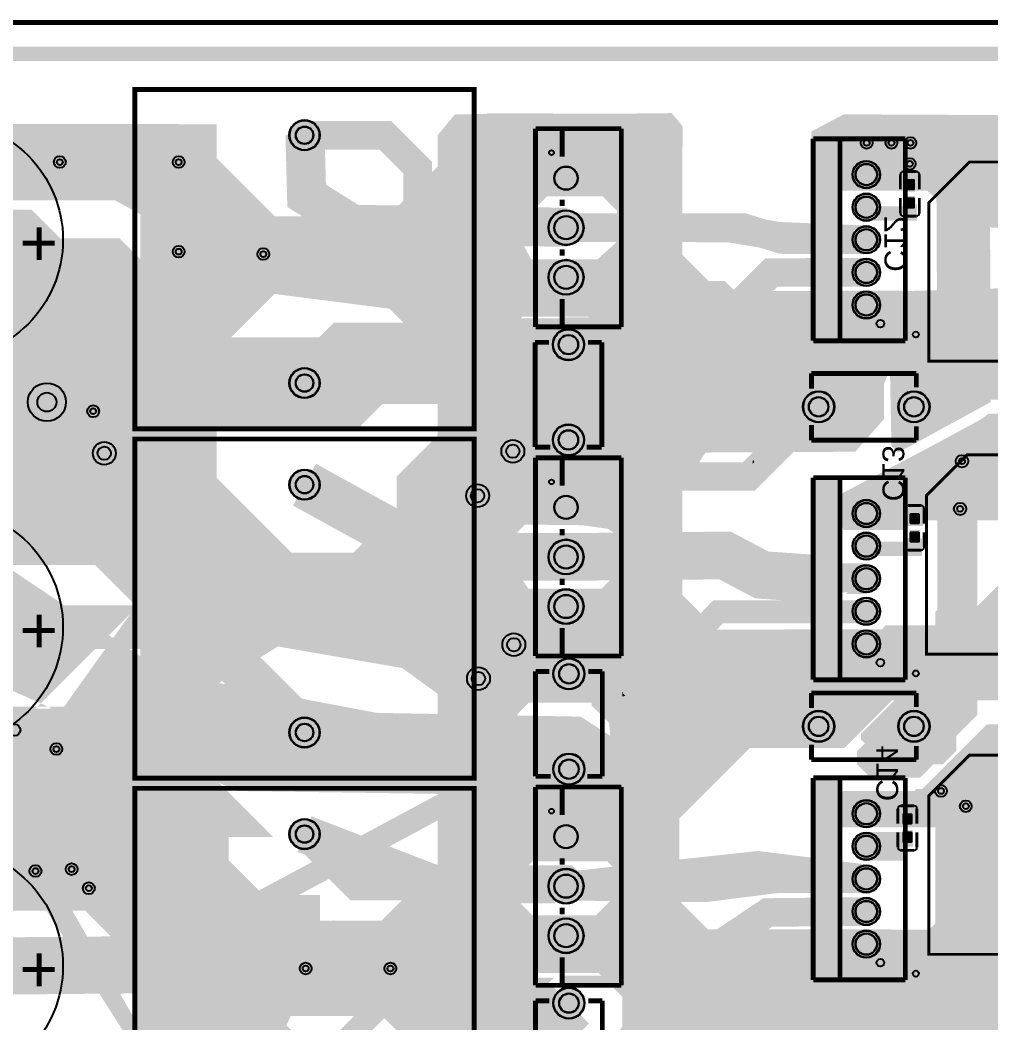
# Model space of a CAD drawing. Header units: millimetres. Extents: x 10 to 150, y 10 to 93.
# Drawn here: x 52.4 to 103.4, y 37.5 to 90.1 of the extents above; entities that cross this region are included whole.
import ezdxf

# ---------------------------------------------------------------- set-up
doc = ezdxf.new("R2010")
doc.units = ezdxf.units.MM
for name, color, linetype, true_color in [('BoardOutLine', 7, 'Continuous', 0xff00ff), ('BottomLayer', 7, 'Continuous', 0x00ff00), ('BottomPasteMaskLayer', 7, 'Continuous', 0x800000), ('BottomSilkLayer', 7, 'Continuous', 0x0000ff), ('BottomSolderMaskLayer', 7, 'Continuous', 0xaa00ff), ('Document', 7, 'Continuous', 0xffffff), ('Hole', 7, 'Continuous', 0x222222), ('Inner1', 7, 'Continuous', 0xffff00), ('Inner2', 7, 'Continuous', 0xff00ff), ('Multi-Layer', 7, 'Continuous', 0xc0c0c0), ('TopLayer', 7, 'Continuous', 0xff0000), ('TopSilkLayer', 7, 'Continuous', 0xffcc00), ('TopSolderMaskLayer', 7, 'Continuous', 0x800080)]:
    doc.layers.add(name, color=color, linetype=linetype, true_color=true_color)
doc.styles.get("Standard").update_dxf_attribs({"font": 'arial.ttf'})

msp = doc.modelspace()

# ---------------------------------------------------------------- hatches: boundary and pattern name
at = {"layer": 'BottomLayer'}
for points in [[(80.039, 80.882), (84.499, 80.886), (84.499, 84.95), (84.245, 85.204), (76.989, 85.232), (76.539, 84.682), (76.539, 83.732), (77.514, 82.41), (78.53, 82.41)], [(78.657, 45.961), (78.657, 18.783), (74.339, 18.783), (74.339, 84.083), (75.239, 85.182), (78.149, 85.204), (78.53, 84.823), (78.53, 46.342), (78.657, 45.961)], [(84.118, 85.204), (86.45, 85.2), (87.15, 84.55), (87.166, 81.648), (83.61, 81.648), (83.356, 81.394)], [(95.439, 81.182), (100.439, 81.182), (100.839, 81.182), (103.389, 79.233), (115.139, 79.233), (117.55, 79.25), (117.939, 79.682), (117.939, 83.282), (116.139, 85.082), (95.639, 85.182), (93.939, 84.282), (93.939, 81.882)], [(62.448, 83.737), (62.448, 83.172), (66.54, 79.08), (62.072, 79.08), (61.413, 78.422)], [(71.323, 79.838), (71.724, 79.838), (74.665, 82.779), (74.665, 78.033), (74.866, 77.832)], [(80.035, 80.883), (80.035, 80.832), (78.308, 79.105), (78.308, 82.712), (78.435, 82.839), (78.759, 82.417)], [(57.318, 81.213), (57.518, 81.213), (59.323, 79.408), (59.323, 81.948), (59.456, 82.082)], [(82.385, 81.032), (82.825, 81.032), (84.586, 79.271), (84.586, 81.845), (84.654, 81.913)], [(83.737, 49.136), (84.118, 81.775), (87.166, 81.775), (87.166, 49.136), (83.737, 49.136)], [(98.834, 81.163), (99.374, 81.163), (99.374, 81.953), (98.834, 81.953)], [(98.834, 80.863), (99.374, 80.863), (99.374, 80.073), (98.834, 80.073)], [(78.359, 79.359), (78.841, 78.318), (79.451, 77.175), (78.028, 77.175), (77.825, 76.971)], [(83.062, 77.341), (83.062, 77.578), (84.553, 79.068), (84.553, 76.833), (83.943, 76.223)], [(57.05, 76.2), (57.785, 76.2), (59.523, 77.938), (59.523, 75.331), (59.724, 75.131), (56.515, 75.131), (55.981, 75.665)], [(86.868, 77.976), (86.868, 76.833), (89.154, 74.547), (86.487, 74.547), (85.852, 75.182), (85.852, 75.309)], [(98.6, 75.9), (108.239, 76.182), (111.296, 78.346), (113.328, 78.346), (113.964, 77.711), (113.964, 74.155), (113.836, 74.028), (113.836, 72.123), (113.201, 71.488), (113.201, 69.583), (111.804, 68.186), (108.883, 68.186), (108.629, 68.44), (108.121, 68.44), (106.343, 70.218), (102.152, 70.218), (100.65, 71.65), (98.05, 71.75), (96.25, 67.5), (97.453, 72.377), (97.453, 72.631)], [(66.291, 76.273), (61.967, 71.948), (62.024, 76.442), (62.193, 76.273), (66.291, 76.273)], [(75.096, 75.663), (75.096, 71.701), (70.355, 76.442), (74.317, 76.442), (75.096, 75.663)], [(85.642, 67.424), (96.239, 67.482), (97.739, 69.182), (97.739, 71.282), (98.139, 71.782), (98.139, 72.382), (98.469, 72.377), (98.723, 72.631), (98.705, 75.933), (86.498, 75.89), (85.388, 74.917), (85.388, 74.028), (85.769, 73.647)], [(78.234, 73.793), (78.234, 74.021), (79.504, 75.291), (77.879, 75.291), (77.599, 75.571)], [(83.187, 74.834), (83.467, 74.834), (84.635, 73.666), (84.635, 75.418), (84.61, 75.444)], [(46.568, 63.614), (45.933, 64.249), (45.933, 74.282), (60.242, 74.282), (60.75, 74.79), (60.75, 63.614), (46.568, 63.614)], [(77.98, 72.218), (77.98, 71.43), (79.479, 69.932), (78.209, 69.932), (77.955, 69.678)], [(61.956, 71.125), (61.956, 71.938), (61.967, 71.948), (61.956, 71.125)], [(82.121, 70.364), (83.441, 70.364), (84.711, 71.634), (84.711, 69.348), (83.848, 68.484)], [(98.489, 67.433), (98.139, 67.782), (98.139, 71.082), (98.439, 71.482), (100.539, 71.482), (101.939, 70.082), (101.939, 69.332)], [(107.639, 63.182), (106.939, 63.882), (100.039, 63.882), (99.839, 63.682), (99.743, 63.586), (98.945, 63.581), (98.739, 63.382), (97.939, 63.382), (95.639, 63.382), (95.339, 63.982), (95.339, 65.182), (100.439, 67.882), (102.839, 69.182), (103.239, 69.482), (106.339, 69.482), (108.239, 67.582), (114.989, 67.632), (117.189, 65.882), (117.139, 63.182), (107.639, 63.182)], [(86.774, 65.97), (86.774, 66.205), (88.89, 68.322), (86.397, 68.322), (85.645, 69.075)], [(69.204, 61.608), (69.339, 61.608), (75.401, 67.671), (75.401, 60.796), (75.604, 60.592)], [(61.651, 66.384), (62.464, 66.384), (67.341, 61.507), (61.516, 61.507), (60.974, 60.965)], [(82.826, 63.917), (82.685, 63.814), (84.473, 62.647), (84.473, 64.623), (84.567, 64.717)], [(78.417, 62.97), (78.417, 63.158), (79.358, 64.099), (78.323, 64.099), (77.712, 64.711)], [(99.088, 63.637), (99.628, 63.637), (99.628, 64.427), (99.088, 64.427)], [(99.088, 63.337), (99.628, 63.337), (99.628, 62.547), (99.088, 62.547)], [(56.1, 62.101), (56.1, 61.818), (59.675, 58.243), (59.675, 62.665), (59.863, 62.853)], [(78.182, 61.653), (79.452, 59.772), (77.947, 59.772), (77.806, 59.913)], [(84.237, 61.612), (84.237, 59.59), (84.096, 59.731), (82.92, 60.06), (82.92, 60.295), (84.237, 61.612)], [(97.839, 58.382), (101.649, 58.382), (104.57, 61.304), (112.317, 61.304), (112.444, 61.258), (112.444, 61.258), (116.744, 58.658), (116.744, 57.258), (114.039, 57.282), (109.142, 54.445), (97.331, 54.445), (96.061, 55.715), (95.553, 55.715), (95.426, 55.842)], [(86.86, 60.627), (86.86, 60.288), (89.4, 57.748), (87.074, 57.34), (85.133, 56.055)], [(62.296, 54.189), (62.296, 54.991), (68.646, 58.935), (62.296, 59.069), (61.829, 59.537)], [(70.719, 59.202), (68.713, 58.868), (75.063, 54.256), (75.398, 59.069), (75.197, 59.269)], [(97.961, 58.153), (98.85, 57.264), (98.85, 55.105), (95.675, 51.93), (86.785, 51.93), (86.15, 52.565), (86.187, 57.191), (88.062, 58.142)], [(54.278, 53.494), (56.539, 53.494), (59.968, 56.923), (59.968, 53.24), (59.917, 53.189)], [(84.016, 54.644), (84.016, 54.839), (84.05, 54.873), (84.05, 54.805), (84.185, 54.67), (84.016, 54.644)], [(78.36, 52.976), (78.36, 53.552), (79.511, 54.704), (77.852, 54.704), (77.717, 54.568)], [(84.016, 54.644), (84.016, 53.112), (82.763, 54.365), (82.187, 54.365), (84.016, 54.644)], [(44.45, 53.9), (60.75, 54.089), (60.75, 43.548), (60.739, 43.382), (48.431, 43.421), (45.989, 45.863), (43.8, 45.7), (43.2, 47.1), (44.8, 48.5)], [(104.839, 48.282), (104.039, 47.782), (95.439, 47.782), (95.139, 48.182), (95.139, 49.282), (95.539, 49.682), (99.339, 49.682), (99.439, 49.782), (99.739, 49.782), (103.139, 53.182), (103.739, 53.182), (104.339, 53.782), (108.439, 53.782), (109.839, 52.382), (114.039, 52.382), (115.489, 53.232), (117.189, 53.232), (117.539, 52.982), (117.489, 51.082), (114.839, 51.082), (114.239, 50.682), (114.239, 49.782), (113.839, 49.282), (113.139, 48.382), (106.939, 48.382), (106.839, 48.282), (104.839, 48.282)], [(99.839, 50.582), (99.639, 50.382), (97.039, 50.382), (96.339, 51.082), (96.339, 51.782), (98.439, 53.882), (98.639, 53.882), (98.739, 53.982), (101.539, 53.982), (101.539, 52.282), (99.839, 50.582)], [(89.154, 52.322), (89.154, 51.687), (86.614, 49.147), (86.614, 52.195), (86.233, 52.576)], [(82.729, 48.1), (82.018, 48.811), (81.171, 48.811), (81.103, 48.878), (81.51, 48.878), (84.151, 51.52), (84.151, 48.438), (83.813, 48.1), (82.729, 48.1)], [(78.258, 50.741), (78.258, 50.436), (79.749, 48.946), (78.428, 48.946), (78.157, 48.675)], [(98.707, 47.889), (99.247, 47.889), (99.247, 48.679), (98.707, 48.679)], [(98.707, 47.589), (99.247, 47.589), (99.247, 46.798), (98.707, 46.798)], [(83.271, 47.013), (83.271, 45.944), (84.474, 44.741), (84.808, 44.741), (85.276, 45.209)], [(62.785, 46.445), (62.985, 46.445), (66.929, 42.501), (61.916, 42.501), (61.047, 41.632)], [(75.017, 41.9), (75.351, 41.566), (70.338, 41.566), (69.669, 42.234), (70.745, 42.234), (71.675, 43.164), (71.675, 43.17), (75.017, 46.512), (75.017, 41.9)], [(78.391, 44.941), (78.391, 45.075), (79.461, 46.145), (78.926, 46.145), (78.258, 46.813), (78.258, 44.607), (78.458, 44.407)], [(97.834, 42.405), (100.12, 42.405), (103.549, 45.834), (113.455, 45.834), (114.472, 44.818), (114.472, 41.897), (114.091, 41.516), (112.312, 41.516), (110.534, 39.738), (109.391, 39.738), (107.232, 37.579), (97.453, 37.579), (97.199, 37.833), (97.199, 38.468), (98.639, 41.082)], [(55.818, 44.038), (59.299, 40.558), (59.299, 44.415), (59.675, 44.791)], [(86.741, 44.575), (86.741, 44.194), (89.408, 41.527), (85.979, 41.527)], [(78.458, 44.006), (78.458, 44.006), (79.461, 43.003), (77.99, 43.003), (77.856, 42.869)], [(83.338, 43.137), (84.273, 44.072), (84.273, 43.203), (84.741, 42.736)], [(85.515, 42.405), (97.58, 42.405), (98.088, 42.405), (98.469, 42.024), (99.231, 41.262), (99.231, 38.849), (99.231, 38.087), (97.199, 36.055), (97.199, 33.896), (95.294, 31.991), (85.642, 31.991), (85.515, 32.118), (85.515, 32.88)], [(98.469, 40.881), (98.469, 39.738), (98.596, 39.611), (100.882, 39.611), (101.136, 39.865), (101.136, 41.643), (98.85, 41.643), (98.469, 42.024)], [(78.525, 38.792), (79.63, 40.234), (78.792, 40.597), (78.258, 41.131), (78.258, 41.131), (78.191, 41.065)], [(62.557, 32.914), (62.557, 33.854), (67.825, 39.122), (63.497, 39.122), (61.757, 40.863)], [(82.803, 40.597), (82.803, 40.463), (84.608, 38.658), (84.608, 40.864), (84.474, 40.998)], [(69.706, 38.699), (70.6, 38.699), (75.021, 34.278), (75.021, 38.511), (76.621, 40.11)], [(77.327, 37.617), (77.226, 37.718), (77.226, 39.055), (77.327, 37.617)], [(77.56, 35.178), (77.493, 35.245), (77.327, 37.617), (79.766, 35.178), (77.56, 35.178)]]:
    msp.add_hatch(color=256, dxfattribs=at).paths.add_polyline_path(points)
at = {"layer": 'BottomPasteMaskLayer'}
for points in [[(99.329, 81.793), (98.879, 81.793), (98.829, 81.743), (98.829, 81.263), (98.879, 81.193), (99.329, 81.193), (99.379, 81.263), (99.379, 81.743)], [(99.329, 80.833), (98.879, 80.833), (98.829, 80.763), (98.829, 80.283), (98.879, 80.233), (99.329, 80.233), (99.379, 80.283), (99.379, 80.763)], [(99.583, 64.267), (99.133, 64.267), (99.083, 64.217), (99.083, 63.737), (99.133, 63.667), (99.583, 63.667), (99.633, 63.737), (99.633, 64.217)], [(99.583, 63.307), (99.133, 63.307), (99.083, 63.237), (99.083, 62.757), (99.133, 62.707), (99.583, 62.707), (99.633, 62.757), (99.633, 63.237)], [(99.202, 48.519), (98.752, 48.519), (98.702, 48.469), (98.702, 47.989), (98.752, 47.919), (99.202, 47.919), (99.252, 47.989), (99.252, 48.469)], [(99.202, 47.559), (98.752, 47.559), (98.702, 47.489), (98.702, 47.009), (98.752, 46.959), (99.202, 46.959), (99.252, 47.009), (99.252, 47.489)]]:
    msp.add_hatch(color=256, dxfattribs=at).paths.add_polyline_path(points)
at = {"layer": 'BottomSolderMaskLayer'}
for points in [[(66.555, 84.084, 1), (68.155, 84.084, 1)], [(81.997, 82.758), (81.997, 80.907), (80.146, 80.907), (80.146, 82.758)], [(96.093, 82.02, 1), (97.544, 82.02, 1)], [(98.817, 81.125), (99.392, 81.125), (99.392, 81.99), (98.817, 81.99)], [(96.093, 80.31, 1), (97.544, 80.31, 1)], [(98.817, 80.9), (99.392, 80.9), (99.392, 80.035), (98.817, 80.035)], [(80.146, 79.233, 1), (81.997, 79.233, 1)], [(96.093, 78.6, 1), (97.544, 78.6, 1)], [(80.146, 76.633, 1), (81.997, 76.633, 1)], [(96.093, 76.89, 1), (97.544, 76.89, 1)], [(96.093, 75.18, 1), (97.544, 75.18, 1)], [(80.372, 73.099, 1), (82.023, 73.099, 1)], [(66.555, 71.084, 1), (68.155, 71.084, 1)], [(93.493, 69.837, 1), (95.144, 69.837, 1)], [(98.493, 69.837, 1), (100.144, 69.837, 1)], [(80.372, 68.099, 1), (82.023, 68.099, 1)], [(66.555, 65.753, 1), (68.155, 65.753, 1)], [(81.997, 65.486), (81.997, 63.635), (80.146, 63.635), (80.146, 65.486)], [(96.093, 64.24, 1), (97.544, 64.24, 1)], [(99.071, 63.599), (99.646, 63.599), (99.646, 64.464), (99.071, 64.464)], [(96.093, 62.53, 1), (97.544, 62.53, 1)], [(99.071, 63.374), (99.646, 63.374), (99.646, 62.509), (99.071, 62.509)], [(80.146, 61.961, 1), (81.997, 61.961, 1)], [(96.093, 60.82, 1), (97.544, 60.82, 1)], [(80.146, 59.361, 1), (81.997, 59.361, 1)], [(96.093, 59.11, 1), (97.544, 59.11, 1)], [(96.093, 57.4, 1), (97.544, 57.4, 1)], [(80.396, 55.829, 1), (82.047, 55.829, 1)], [(93.493, 53.073, 1), (95.144, 53.073, 1)], [(98.493, 53.073, 1), (100.144, 53.073, 1)], [(66.555, 52.753, 1), (68.155, 52.753, 1)], [(80.396, 50.829, 1), (82.047, 50.829, 1)], [(96.093, 48.492, 1), (97.544, 48.492, 1)], [(98.69, 47.851), (99.265, 47.851), (99.265, 48.716), (98.69, 48.716)], [(66.555, 47.423, 1), (68.155, 47.423, 1)], [(81.997, 48.214), (81.997, 46.363), (80.146, 46.363), (80.146, 48.214)], [(96.093, 46.782, 1), (97.544, 46.782, 1)], [(98.69, 47.626), (99.265, 47.626), (99.265, 46.761), (98.69, 46.761)], [(96.093, 45.072, 1), (97.544, 45.072, 1)], [(80.146, 44.689, 1), (81.997, 44.689, 1)], [(96.093, 43.362, 1), (97.544, 43.362, 1)], [(80.146, 42.089, 1), (81.997, 42.089, 1)], [(96.093, 41.652, 1), (97.544, 41.652, 1)], [(80.396, 38.554, 1), (82.047, 38.554, 1)]]:
    msp.add_hatch(color=256, dxfattribs=at).paths.add_polyline_path(points)
at = {"layer": 'Document'}
for points in [[(80.945, 74.153), (83.993, 74.153), (83.993, 84.44), (80.945, 84.44), (80.945, 84.059), (83.739, 84.059), (83.739, 74.534), (80.945, 74.534)], [(94.029, 73.36), (94.029, 83.9), (94.039, 83.91), (95.389, 83.91), (95.399, 83.92), (95.399, 73.36), (95.409, 73.35)], [(53.525, 79.41), (53.525, 77.41), (53.275, 77.41), (53.275, 79.41)], [(54.433, 78.349), (52.433, 78.349), (52.433, 78.599), (54.433, 78.599)], [(80.945, 56.881), (83.993, 56.881), (83.993, 67.168), (80.945, 67.168), (80.945, 66.787), (83.739, 66.787), (83.739, 57.262), (80.945, 57.262)], [(94.029, 55.58), (94.029, 66.12), (94.039, 66.13), (95.389, 66.13), (95.399, 66.14), (95.399, 55.58), (95.409, 55.57)], [(53.525, 59.09), (53.525, 57.09), (53.275, 57.09), (53.275, 59.09)], [(54.433, 58.029), (52.433, 58.029), (52.433, 58.279), (54.433, 58.279)], [(94.029, 39.831), (94.029, 50.372), (94.039, 50.382), (95.389, 50.382), (95.399, 50.391), (95.399, 39.831), (95.409, 39.822)], [(80.945, 39.609), (83.993, 39.609), (83.993, 49.896), (80.945, 49.896), (80.945, 49.515), (83.739, 49.515), (83.739, 39.99), (80.945, 39.99)], [(53.525, 41.31), (53.525, 39.31), (53.275, 39.31), (53.275, 41.31)], [(54.433, 40.249), (52.433, 40.249), (52.433, 40.499), (54.433, 40.499)]]:
    msp.add_hatch(color=256, dxfattribs=at).paths.add_polyline_path(points)
at = {"layer": 'Inner2'}
for points in [[(96.539, 84.382), (95.839, 83.982), (95.839, 83.182), (96.039, 82.982), (98.239, 82.982), (98.239, 81.982), (98.539, 81.682), (99.439, 81.682), (100.501, 80.744), (100.539, 72.882), (98.039, 72.882), (98.139, 67.782), (98.489, 67.433), (103.339, 70.082), (103.302, 83.509), (102.715, 84.054), (99.939, 84.082), (99.939, 84.082), (99.539, 84.382)], [(35.389, 80.032), (42.239, 79.782), (43.139, 78.882), (43.139, 75.782), (46.839, 75.782), (48.339, 77.282), (48.339, 79.882), (48.639, 80.182), (53.039, 80.182), (54.539, 78.682), (57.639, 78.682), (62.839, 73.482), (76.939, 73.482), (77.939, 74.482), (82.739, 74.482), (84.539, 72.682), (84.539, 71.382), (83.139, 69.982), (71.439, 69.982), (70.039, 68.582), (60.139, 68.582), (54.539, 74.182), (50.639, 74.182), (48.239, 71.782), (44.039, 71.782), (42.639, 73.182), (36.789, 73.132), (33.989, 75.632), (33.839, 81.48)], [(94.175, 75.799), (90.044, 75.799), (89.4, 76.442), (88.621, 76.442), (87.673, 75.494), (87.673, 75.358), (88.204, 74.95), (89.976, 74.884), (93.634, 71.227)], [(98.043, 72.863), (98.061, 72.863), (101.781, 76.582), (101.781, 72.827), (100.964, 72.01)], [(94.356, 72.918), (94.92, 72.918), (96.896, 74.894), (95.015, 74.894), (94.497, 75.411), (94.497, 75.411), (94.45, 75.364)], [(49.933, 70.871), (51.711, 72.649), (54.277, 72.649), (56.842, 70.083), (56.842, 68.915), (57.477, 68.28), (57.477, 67.975), (57.604, 67.848), (57.604, 66.858), (57.096, 66.35), (52.905, 66.35), (49.247, 70.007)], [(90.929, 67.061), (90.929, 72.979), (93.799, 69.931), (90.929, 67.061)], [(34.739, 62.182), (34.739, 66.482), (36.439, 68.182), (42.639, 68.182), (44.539, 66.282), (60.039, 55.882), (71.139, 53.782), (81.839, 53.582), (83.539, 52.482), (83.789, 50.139), (83.078, 49.409), (63.839, 49.682), (49.239, 56.182), (49.139, 60.082), (44.039, 63.482), (39.039, 63.482), (39.039, 60.584), (36.338, 57.883), (34.739, 57.882)], [(100.539, 66.982), (100.539, 59.182), (100.439, 59.082), (100.439, 56.582), (98.239, 54.382), (96.539, 52.682), (96.539, 52.382), (97.839, 51.082), (100.839, 51.082), (101.539, 51.782), (101.539, 52.582), (102.639, 53.682), (102.639, 63.882), (103.239, 64.482), (103.239, 67.982), (103.139, 68.082), (102.439, 68.082)], [(76.409, 66.014), (76.782, 66.014), (78.34, 67.571), (80.744, 67.571), (80.778, 67.538), (80.778, 65.404), (80.676, 65.302)], [(90.853, 66.832), (90.853, 66.985), (90.929, 67.061), (90.929, 66.908), (90.853, 66.832)], [(79.439, 62.982), (79.889, 63.132), (81.939, 63.132), (82.389, 62.732), (82.439, 61.182), (81.989, 60.732), (79.839, 60.732), (79.439, 60.982)], [(91.477, 56.585), (91.477, 56.788), (92.798, 58.109), (96.896, 58.109), (97.336, 57.668), (96.625, 57.668), (93.441, 54.485), (93.441, 54.485), (93.373, 54.417)], [(76.751, 54.879), (81.323, 54.879), (82.272, 55.828), (80.544, 55.828), (78.783, 57.589)], [(81.323, 57.69), (81.425, 57.69), (83.152, 55.963), (80.646, 55.963), (80.409, 56.2)], [(89.369, 52.545), (89.687, 53.725), (89.369, 54.616), (88.48, 55.235), (91.001, 55.814), (91.001, 55.738), (92.969, 53.769)], [(96.839, 36.682), (96.839, 37.082), (100.439, 40.682), (100.439, 47.182), (100.439, 48.082), (99.439, 49.382), (100.639, 50.482), (102.839, 49.982), (102.939, 49.982), (103.739, 49.182), (103.739, 44.482), (103.839, 44.382), (103.839, 36.982), (103.139, 36.282), (103.139, 34.682), (101.039, 32.582), (97.739, 32.582), (97.339, 32.982), (97.339, 34.282), (96.839, 34.782)]]:
    msp.add_hatch(color=256, dxfattribs=at).paths.add_polyline_path(points)
at = {"layer": 'Multi-Layer'}
for points in [[(66.58, 84.084, 1), (68.13, 84.084, 1)], [(81.972, 82.733), (81.972, 80.933), (80.172, 80.933), (80.172, 82.733)], [(96.118, 82.02, 1), (97.518, 82.02, 1)], [(96.118, 80.31, 1), (97.518, 80.31, 1)], [(80.171, 79.233, 1), (81.971, 79.233, 1)], [(96.118, 78.6, 1), (97.518, 78.6, 1)], [(80.171, 76.633, 1), (81.971, 76.633, 1)], [(96.118, 76.89, 1), (97.518, 76.89, 1)], [(96.118, 75.18, 1), (97.518, 75.18, 1)], [(80.397, 73.099, 1), (81.997, 73.099, 1)], [(66.58, 71.084, 1), (68.13, 71.084, 1)], [(93.519, 69.837, 1), (95.119, 69.837, 1)], [(98.519, 69.837, 1), (100.119, 69.837, 1)], [(80.397, 68.099, 1), (81.997, 68.099, 1)], [(66.58, 65.753, 1), (68.13, 65.753, 1)], [(81.972, 65.461), (81.972, 63.661), (80.172, 63.661), (80.172, 65.461)], [(96.118, 64.24, 1), (97.518, 64.24, 1)], [(96.118, 62.53, 1), (97.518, 62.53, 1)], [(80.171, 61.961, 1), (81.971, 61.961, 1)], [(96.118, 60.82, 1), (97.518, 60.82, 1)], [(80.171, 59.361, 1), (81.971, 59.361, 1)], [(96.118, 59.11, 1), (97.518, 59.11, 1)], [(96.118, 57.4, 1), (97.518, 57.4, 1)], [(80.421, 55.829, 1), (82.021, 55.829, 1)], [(93.519, 53.073, 1), (95.119, 53.073, 1)], [(98.519, 53.073, 1), (100.119, 53.073, 1)], [(66.58, 52.753, 1), (68.13, 52.753, 1)], [(80.421, 50.829, 1), (82.021, 50.829, 1)], [(96.118, 48.492, 1), (97.518, 48.492, 1)], [(66.58, 47.423, 1), (68.13, 47.423, 1)], [(81.972, 48.189), (81.972, 46.389), (80.172, 46.389), (80.172, 48.189)], [(96.118, 46.782, 1), (97.518, 46.782, 1)], [(80.171, 44.689, 1), (81.971, 44.689, 1)], [(96.118, 45.072, 1), (97.518, 45.072, 1)], [(96.118, 43.362, 1), (97.518, 43.362, 1)], [(80.171, 42.089, 1), (81.971, 42.089, 1)], [(96.118, 41.652, 1), (97.518, 41.652, 1)], [(80.421, 38.554, 1), (82.021, 38.554, 1)]]:
    msp.add_hatch(color=256, dxfattribs=at).paths.add_polyline_path(points)
at = {"layer": 'TopLayer'}
for points in [[(80.039, 80.882), (84.5, 80.899), (84.5, 84.963), (84.246, 85.217), (76.939, 85.232), (76.539, 84.682), (76.539, 83.732), (77.515, 82.423), (78.531, 82.423)], [(84.119, 85.217), (86.612, 85.245), (87.186, 84.558), (87.167, 81.661), (83.611, 81.661), (83.357, 81.407)], [(56.509, 81.163), (59.426, 79.564), (59.426, 82.292)], [(83.738, 49.148), (84.119, 81.788), (87.167, 81.788), (86.678, 56.657), (88.996, 51.981), (87.002, 49.574), (84.154, 49.485), (84.06, 48.927), (83.546, 48.958)], [(83.088, 80.982), (83.214, 80.982), (84.303, 79.893), (84.303, 81.145), (83.977, 81.472)], [(82.631, 77.49), (84.251, 78.962), (84.251, 77.093), (83.272, 76.114), (83.272, 76.73), (82.727, 77.275)], [(56.698, 76.365), (57.638, 76.365), (59.896, 78.623), (59.896, 75.142), (59.238, 74.484)], [(86.605, 78.441), (86.605, 78.374), (90.081, 74.898), (86.07, 74.898), (85.937, 74.764)], [(82.536, 75.029), (82.076, 74.688), (82.865, 74.089), (83.62, 73.409), (84.133, 72.997), (84.133, 75.537), (84.623, 76.027)], [(85.643, 67.436), (96.24, 67.495), (97.74, 69.195), (97.74, 71.295), (98.14, 71.795), (98.47, 72.389), (98.724, 72.643), (98.734, 75.358), (98.179, 75.898), (86.456, 75.895), (85.389, 74.929), (85.389, 74.04), (85.77, 73.659)], [(46.568, 63.626), (45.933, 64.261), (45.933, 74.294), (60.243, 74.294), (60.751, 74.802), (60.751, 63.626), (46.568, 63.626)], [(82.059, 70.457), (83.179, 70.457), (83.602, 70.881), (83.602, 71.088), (84.223, 71.708), (84.223, 68.896), (84.317, 68.802)], [(86.687, 64.819), (89.735, 69.526), (86.281, 69.526), (85.942, 69.187)], [(75.015, 68.573), (75.015, 65.489), (76.847, 63.657), (80.131, 63.657), (80.295, 63.82)], [(82.003, 63.613), (83.356, 63.426), (84.191, 62.746), (84.191, 64.524), (83.701, 65.014), (81.905, 65.014), (81.815, 64.923), (81.815, 64.905), (78.899, 63.777)], [(55.524, 62.959), (60.477, 58.006), (60.477, 62.705), (60.096, 63.086), (60.096, 62.578), (60.223, 62.451)], [(82.903, 60.027), (82.903, 60.204), (84.096, 61.398), (84.096, 59.925), (83.919, 59.747)], [(86.687, 61.026), (86.687, 59.942), (88.821, 57.808), (88.042, 57.808), (86.619, 56.386), (86.619, 56.487)], [(74.84, 59.712), (76.908, 60.28), (77.742, 60.278), (77.608, 59.788), (76.643, 58.823)], [(62.648, 54.252), (62.648, 55.287), (65.141, 57.78), (63.636, 57.78), (62.225, 59.191)], [(88.075, 58.147), (97.962, 58.165), (98.851, 57.276), (98.851, 55.117), (95.676, 51.942), (86.786, 51.942), (86.151, 52.577), (86.151, 54.609), (85.939, 56.282), (86.19, 57.16)], [(75.653, 55.622), (75.653, 55.089), (75.983, 54.759), (76.288, 54.759), (76.77, 54.276), (78.701, 54.276), (79.386, 54.962), (79.386, 55.063), (76.948, 57.502)], [(56.794, 53.688), (56.794, 54.45), (59.461, 57.117), (59.461, 53.18), (60.096, 52.545), (59.588, 52.545), (58.953, 51.91)], [(82.419, 54.739), (82.419, 54.163), (84.045, 52.537), (84.045, 55.145), (84.451, 55.551)], [(45.933, 54.101), (60.751, 54.101), (60.751, 43.56), (60.739, 43.382), (48.432, 43.433), (45.99, 45.876), (46.625, 46.511)], [(82.001, 48.643), (82.8, 48.643), (84.259, 50.102), (84.259, 48.549), (84.306, 48.502)], [(62.575, 41.917), (62.48, 42.011), (62.435, 46.619), (67.137, 41.917), (62.575, 41.917)], [(84.08, 45.223), (84.08, 45.248), (82.912, 46.417), (83.979, 46.417), (84.309, 46.747)], [(86.071, 44.761), (86.046, 44.786), (86.046, 45.445), (86.071, 44.761)], [(54.516, 43.983), (55.269, 43.983), (59.973, 39.279), (59.973, 44.359), (59.314, 45.018)], [(82.506, 42.988), (82.506, 43.038), (84.385, 44.918), (84.385, 42.734), (84.03, 42.378)], [(86.234, 40.365), (86.071, 44.761), (90.373, 40.459), (86.328, 40.459), (86.234, 40.365)], [(85.516, 42.417), (97.581, 42.417), (98.089, 42.417), (98.47, 42.036), (99.232, 41.274), (99.232, 38.861), (99.232, 38.099), (97.2, 36.067), (97.2, 33.908), (95.295, 32.003), (85.643, 32.003), (85.516, 32.13), (85.516, 32.892)], [(77.378, 38.499), (79.974, 40.563), (78.377, 40.563), (77.778, 41.162)], [(82.531, 40.371), (82.531, 40.371), (84.588, 38.314), (84.588, 40.448), (84.055, 40.981)], [(62.639, 35.728), (62.733, 35.728), (65.743, 38.738), (62.074, 38.738), (61.698, 39.115)], [(82.489, 35.634), (85.123, 38.268), (85.123, 35.728), (84.746, 35.352)]]:
    msp.add_hatch(color=256, dxfattribs=at).paths.add_polyline_path(points)
at = {"layer": 'TopSolderMaskLayer'}
for points in [[(66.555, 84.084, 1), (68.155, 84.084, 1)], [(81.997, 82.758), (81.997, 80.907), (80.146, 80.907), (80.146, 82.758)], [(96.093, 82.02, 1), (97.544, 82.02, 1)], [(96.093, 80.31, 1), (97.544, 80.31, 1)], [(80.146, 79.233, 1), (81.997, 79.233, 1)], [(96.093, 78.6, 1), (97.544, 78.6, 1)], [(80.146, 76.633, 1), (81.997, 76.633, 1)], [(96.093, 76.89, 1), (97.544, 76.89, 1)], [(96.093, 75.18, 1), (97.544, 75.18, 1)], [(80.372, 73.099, 1), (82.023, 73.099, 1)], [(66.555, 71.084, 1), (68.155, 71.084, 1)], [(93.493, 69.837, 1), (95.144, 69.837, 1)], [(98.493, 69.837, 1), (100.144, 69.837, 1)], [(80.372, 68.099, 1), (82.023, 68.099, 1)], [(66.555, 65.753, 1), (68.155, 65.753, 1)], [(81.997, 65.486), (81.997, 63.635), (80.146, 63.635), (80.146, 65.486)], [(96.093, 64.24, 1), (97.544, 64.24, 1)], [(96.093, 62.53, 1), (97.544, 62.53, 1)], [(80.146, 61.961, 1), (81.997, 61.961, 1)], [(96.093, 60.82, 1), (97.544, 60.82, 1)], [(80.146, 59.361, 1), (81.997, 59.361, 1)], [(96.093, 59.11, 1), (97.544, 59.11, 1)], [(96.093, 57.4, 1), (97.544, 57.4, 1)], [(80.396, 55.829, 1), (82.047, 55.829, 1)], [(93.493, 53.073, 1), (95.144, 53.073, 1)], [(98.493, 53.073, 1), (100.144, 53.073, 1)], [(66.555, 52.753, 1), (68.155, 52.753, 1)], [(80.396, 50.829, 1), (82.047, 50.829, 1)], [(96.093, 48.492, 1), (97.544, 48.492, 1)], [(66.555, 47.423, 1), (68.155, 47.423, 1)], [(81.997, 48.214), (81.997, 46.363), (80.146, 46.363), (80.146, 48.214)], [(96.093, 46.782, 1), (97.544, 46.782, 1)], [(96.093, 45.072, 1), (97.544, 45.072, 1)], [(80.146, 44.689, 1), (81.997, 44.689, 1)], [(96.093, 43.362, 1), (97.544, 43.362, 1)], [(80.146, 42.089, 1), (81.997, 42.089, 1)], [(96.093, 41.652, 1), (97.544, 41.652, 1)], [(80.396, 38.554, 1), (82.047, 38.554, 1)]]:
    msp.add_hatch(color=256, dxfattribs=at).paths.add_polyline_path(points)

# ---------------------------------------------------------------- linework, layer by layer
at = {"layer": 'BoardOutLine', "const_width": 0.254}
msp.add_lwpolyline([(10, 90), (150, 90), (150, 10), (10, 10), (10, 90)], close=True, dxfattribs=at)
at = {"layer": 'BottomLayer'}
for points, const_width in [([(85.515, 47.485), (85.515, 83.553)], 3), ([(41.768, 41.643), (46.373, 46.246), (49.388, 49.263), (60.876, 49.263), (60.749, 49.39), (60.749, 82.664)], 4), ([(45.932, 82.156), (46.44, 82.664), (60.75, 82.664), (60.75, 77.965), (60.877, 77.838), (76.752, 77.838), (76.752, 77.838), (76.752, 77.838)], 4), ([(99.104, 82.582), (99.104, 82.582), (97.382, 82.582), (96.818, 82.021)], 0.75), ([(99.104, 81.559), (99.104, 82.582)], 0.75), ([(99.104, 80.467), (99.104, 79.981), (96.818, 79.981), (96.818, 80.309)], 0.75), ([(85.388, 76.06), (76.752, 76.06), (76.625, 75.933)], 3), ([(45.933, 74.458), (60.75, 74.458)], 4), ([(77.006, 68.44), (82.086, 68.44), (82.848, 67.678), (82.848, 65.773), (78.911, 65.773)], 4), ([(45.933, 63.536), (60.75, 63.536)], 4), ([(99.358, 64.033), (98.909, 64.482), (96.818, 64.482), (96.818, 64.241)], 0.75), ([(99.358, 62.941), (99.358, 62.382), (96.966, 62.382), (96.818, 62.529)], 0.75), ([(60.75, 60.185), (76.371, 60.185)], 4), ([(85.515, 59.423), (84.88, 58.788), (77.895, 58.788)], 3), ([(85.515, 55.811), (78.657, 55.811)], 3), ([(59.734, 30.594), (60.877, 31.737), (60.877, 49.263)], 5), ([(76.752, 47.485), (85.515, 47.485), (85.515, 19.672), (85.388, 19.545), (84.753, 19.545), (83.991, 20.307), (81.578, 20.307)], 3), ([(98.977, 48.285), (98.579, 48.683), (96.818, 48.683), (96.818, 48.493)], 0.75), ([(98.939, 46.782), (98.939, 46.782), (96.818, 46.781)], 1.5), ([(77.387, 42.024), (77.768, 41.643), (84.372, 41.643)], 3), ([(53.097, 30.356), (56.339, 30.482), (60.839, 31.382), (61.04, 31.582), (59.64, 28.483), (59.861, 20.307), (81.578, 20.307), (81.578, 23.355)], 5), ([(60.877, 40.408), (60.913, 40.373), (67.413, 40.373)], 5), ([(67.413, 40.373), (71.858, 40.373)], 5), ([(71.858, 40.373), (75.736, 40.373)], 5)]:
    msp.add_lwpolyline(points, dxfattribs=dict(at, const_width=const_width))
at = {"layer": 'BottomSilkLayer'}
for points, const_width in [([(12.2, 88.35), (148.35, 88.35), (148.35, 11.95), (12.15, 11.95), (12.2, 88.3)], 0.75), ([(104.475, 72.231), (100.101, 72.231), (100.101, 80.547), (102.237, 82.683), (104.475, 82.683)], 0.152), ([(98.606, 81.239), (98.606, 82.029)], 0.152), ([(98.758, 82.181), (99.451, 82.181)], 0.152), ([(99.603, 82.029), (99.603, 81.239)], 0.152), ([(98.606, 80.786), (98.606, 79.996)], 0.152), ([(99.603, 79.996), (99.603, 80.786)], 0.152), ([(98.758, 79.844), (99.451, 79.844)], 0.152), ([(104.348, 56.864), (99.974, 56.864), (99.974, 65.18), (102.11, 67.316), (104.348, 67.316)], 0.152), ([(99.012, 64.655), (99.705, 64.655)], 0.152), ([(98.86, 63.713), (98.86, 64.503)], 0.152), ([(99.857, 64.503), (99.857, 63.713)], 0.152), ([(98.86, 63.26), (98.86, 62.47)], 0.152), ([(99.857, 62.47), (99.857, 63.26)], 0.152), ([(99.012, 62.318), (99.705, 62.318)], 0.152), ([(104.475, 41.116), (100.101, 41.116), (100.101, 49.432), (102.237, 51.568), (104.475, 51.568)], 0.152), ([(98.631, 48.907), (99.324, 48.907)], 0.152), ([(98.479, 47.965), (98.479, 48.755)], 0.152), ([(99.476, 48.755), (99.476, 47.965)], 0.152), ([(98.479, 47.512), (98.479, 46.722)], 0.152), ([(99.476, 46.722), (99.476, 47.512)], 0.152), ([(98.631, 46.57), (99.324, 46.57)], 0.152)]:
    msp.add_lwpolyline(points, dxfattribs=dict(at, const_width=const_width))
for centre, start, end in [((98.758, 82.029), 90, 180), ((99.451, 82.029), 0, 90), ((98.758, 79.996), 180, 270), ((99.451, 79.996), 270, 360), ((99.012, 64.503), 90, 180), ((99.705, 64.503), 0, 90), ((99.012, 62.47), 180, 270), ((99.705, 62.47), 270, 360), ((98.631, 48.755), 90, 180), ((99.324, 48.755), 0, 90), ((98.631, 46.722), 180, 270), ((99.324, 46.722), 270, 360)]:
    msp.add_arc(centre, 0.152, start, end, dxfattribs=at)
at = {"layer": 'BottomSolderMaskLayer'}
for centre, radius in [((67.355, 84.084), 0.8), ((67.356, 84.084), 0.465), ((96.818, 82.02), 0.725), ((81.072, 81.833), 0.617), ((96.819, 82.02), 0.57), ((96.818, 80.31), 0.725), ((96.819, 80.309), 0.57), ((81.071, 79.233), 0.925), ((81.072, 79.233), 0.617), ((96.818, 78.6), 0.725), ((96.819, 78.6), 0.57), ((81.071, 76.633), 0.925), ((96.818, 76.89), 0.725), ((96.819, 76.889), 0.57), ((81.072, 76.633), 0.617), ((96.818, 75.18), 0.725), ((96.819, 75.18), 0.57), ((81.197, 73.099), 0.825), ((81.197, 73.099), 0.516), ((67.355, 71.084), 0.8), ((67.356, 71.084), 0.465), ((94.319, 69.837), 0.825), ((99.319, 69.837), 0.825), ((94.319, 69.837), 0.516), ((99.319, 69.837), 0.516), ((81.197, 68.099), 0.825), ((81.197, 68.099), 0.516), ((67.355, 65.753), 0.8), ((67.356, 65.753), 0.465), ((81.072, 64.561), 0.617), ((96.818, 64.24), 0.725), ((96.819, 64.24), 0.57), ((96.818, 62.53), 0.725), ((81.071, 61.961), 0.925), ((96.819, 62.529), 0.57), ((81.072, 61.961), 0.617), ((96.818, 60.82), 0.725), ((96.819, 60.82), 0.57), ((81.071, 59.361), 0.925), ((81.072, 59.361), 0.617), ((96.818, 59.11), 0.725), ((96.819, 59.109), 0.57), ((96.818, 57.4), 0.725), ((96.819, 57.4), 0.57), ((81.221, 55.829), 0.825), ((81.222, 55.829), 0.516), ((94.319, 53.073), 0.825), ((99.319, 53.073), 0.825), ((67.355, 52.753), 0.8), ((67.356, 52.753), 0.465), ((94.319, 53.073), 0.516), ((99.319, 53.073), 0.516), ((81.221, 50.829), 0.825), ((81.222, 50.829), 0.516), ((96.818, 48.492), 0.725), ((96.819, 48.491), 0.57), ((67.355, 47.423), 0.8), ((67.356, 47.423), 0.465), ((81.072, 47.289), 0.617), ((96.818, 46.782), 0.725), ((96.819, 46.781), 0.57), ((96.818, 45.072), 0.725), ((81.071, 44.689), 0.925), ((81.072, 44.689), 0.617), ((96.819, 45.072), 0.57), ((96.818, 43.362), 0.725), ((96.819, 43.361), 0.57), ((81.071, 42.089), 0.925), ((81.072, 42.089), 0.617), ((96.818, 41.652), 0.725), ((96.819, 41.652), 0.57), ((81.221, 38.554), 0.825), ((81.222, 38.554), 0.516)]:
    msp.add_circle(centre, radius, dxfattribs=at)
at = {"layer": 'Document'}
for centre, radius in [((80.309, 83.17), 0.127), ((97.558, 74.2), 0.2), ((80.309, 65.898), 0.127), ((97.558, 56.42), 0.2), ((80.309, 48.626), 0.127), ((97.558, 40.672), 0.2)]:
    msp.add_circle(centre, radius, dxfattribs=at)
at = {"layer": 'Hole'}
for centre, radius in [((96.839, 83.682), 0.155), ((98.139, 83.682), 0.155), ((99.139, 83.682), 0.155), ((54.518, 82.677), 0.155), ((60.751, 82.677), 0.155), ((99.104, 82.582), 0.155), ((60.751, 77.978), 0.155), ((65.191, 77.851), 0.155), ((53.839, 70.083), 0.5), ((56.268, 69.606), 0.155), ((56.85, 67.4), 0.35), ((78.279, 67.506), 0.35), ((101.839, 66.982), 0.155), ((76.431, 65.175), 0.35), ((101.739, 64.483), 0.155), ((78.331, 57.359), 0.35), ((76.477, 55.58), 0.35), ((54.339, 51.883), 0.155), ((100.739, 49.682), 0.155), ((102.039, 48.883), 0.155), ((53.239, 45.483), 0.155), ((55.139, 45.582), 0.155), ((56.039, 44.582), 0.155), ((67.413, 40.373), 0.155), ((71.858, 40.373), 0.155)]:
    msp.add_circle(centre, radius, dxfattribs=at)
at = {"layer": 'Inner1'}
for points, const_width in [([(67.354, 84.084), (67.439, 80.882), (69.839, 79.382), (81.07, 79.232)], 2), ([(112.822, 80.378), (108.294, 80.378), (105.439, 83.233), (96.689, 83.233), (96.039, 82.682)], 3), ([(81.021, 79.233), (89.58, 79.223), (92.239, 78.782), (96.769, 78.6)], 1.5), ([(50.932, 78.599), (58.448, 71.084), (67.355, 71.084)], 1.5), ([(96.818, 76.89), (91.84, 76.883), (85.64, 70.682), (77.74, 70.682), (72.94, 65.882), (72.94, 63.982), (69.539, 60.583), (59.839, 60.583), (52.739, 67.683), (49.64, 67.683), (47.339, 69.981), (38.723, 69.964)], 1.5), ([(67.355, 71.084), (69.371, 73.099), (81.197, 73.099)], 2.3), ([(96.818, 60.82), (90.902, 60.989), (89.589, 62.132), (81.243, 62.132), (81.071, 61.961)], 1.5), ([(38.723, 53.878), (47.944, 53.878), (52.539, 49.283), (55.841, 49.283), (64.9, 43.75), (74.4, 48.85), (84.3, 49.05), (83.93, 53.283), (86.389, 56.282), (89.038, 59.082), (96.791, 59.082), (96.818, 59.11)], 1.2), ([(50.932, 58.279), (61.83, 58.279), (67.355, 52.753)], 2.3), ([(67.355, 52.753), (79.297, 52.753), (81.221, 50.829)], 1.2), ([(96.818, 45.072), (91.139, 45.782), (81.071, 44.689)], 1.5), ([(38.723, 37.789), (43.334, 37.789), (46.839, 34.282), (61.139, 34.282), (63.638, 31.782), (69.489, 31.782), (73.839, 36.082), (84.089, 36.082), (86.689, 39.982), (91.643, 43.307), (96.818, 43.362)], 1.5), ([(50.932, 40.499), (61.279, 40.499), (67.355, 34.423)], 1.2), ([(67.355, 34.423), (71.487, 38.554), (81.221, 38.554)], 1.2)]:
    msp.add_lwpolyline(points, dxfattribs=dict(at, const_width=const_width))
at = {"layer": 'Inner2'}
for points, const_width in [([(67.404, 84.134), (67.489, 80.932), (69.889, 79.432), (81.12, 79.282)], 2), ([(96.839, 83.682), (99.139, 83.682)], 1), ([(99.139, 83.682), (99.139, 82.617), (99.104, 82.582)], 1), ([(48.57, 82.677), (54.639, 82.677)], 2), ([(60.751, 82.677), (54.639, 82.677)], 2), ([(65.191, 77.851), (65.191, 78.237), (60.751, 82.677)], 2), ([(81.021, 79.233), (90.388, 79.233), (92.405, 78.613), (96.769, 78.6)], 1.5), ([(45.933, 58.278), (45.933, 54.333), (47.219, 53.825), (48.39, 52.832), (49.342, 52.045), (50.627, 49.809), (48.717, 52.807), (52.654, 52.471), (52.35, 52.045), (52.738, 52.433), (54.14, 51.433)], 1.5), ([(81.071, 76.633), (83.989, 76.633), (84.939, 75.682), (88.473, 75.682), (94.319, 69.837)], 1.5), ([(94.319, 69.837), (94.319, 75.082), (96.721, 75.082), (96.818, 75.18)], 1.5), ([(56.27, 69.605), (50.915, 69.605), (50.339, 70.182)], 1.5), ([(56.85, 67.4), (56.522, 67.4), (53.839, 70.082)], 1.5), ([(81.197, 68.099), (81.623, 68.099), (83.539, 66.182), (90.664, 66.182), (94.319, 69.837)], 1.5), ([(78.279, 67.506), (80.604, 67.506), (81.197, 68.099)], 1.5), ([(81.072, 64.561), (81.072, 67.973), (81.197, 68.099)], 1.5), ([(76.431, 65.175), (76.431, 65.658), (78.279, 67.506)], 1.5), ([(67.354, 65.752), (74.189, 61.982), (81.07, 61.96)], 2.5), ([(76.431, 65.175), (80.039, 65.175), (80.654, 64.561), (81.072, 64.561)], 1.5), ([(81.07, 61.96), (89.402, 62.039), (91.34, 61.018), (95.339, 60.732)], 2.5), ([(96.818, 60.82), (95.426, 60.82), (95.339, 60.732)], 1.6), ([(81.071, 59.361), (80.333, 59.361), (78.331, 57.359)], 1.5), ([(81.071, 59.361), (81.071, 55.979), (81.222, 55.829)], 1.5), ([(78.613, 57.292), (80.086, 57.455), (81.222, 55.829)], 2), ([(76.477, 55.58), (76.551, 55.58), (78.331, 57.359)], 1.5), ([(94.319, 53.073), (94.319, 54.9), (96.818, 57.399)], 1.5), ([(81.222, 55.829), (91.562, 55.829), (94.319, 53.073)], 1.5), ([(81.07, 47.289), (84.995, 47.289), (90.788, 53.083), (94.319, 53.073)], 1.5), ([(54.989, 46.332), (52.089, 50.732)], 5), ([(38.789, 50.182), (44.639, 50.182), (50.933, 40.499), (60.439, 40.582), (62.239, 39.182), (64.439, 37.182), (67.355, 34.423)], 3), ([(67.355, 47.423), (74.189, 44.782), (80.978, 44.782), (81.071, 44.689)], 2), ([(53.417, 45.61), (55.039, 45.483), (55.139, 45.582)], 1.5), ([(56.039, 44.582), (56.039, 44.682), (55.139, 45.582)], 1.5), ([(67.413, 40.373), (67.413, 43.482), (64.639, 43.482), (62.339, 45.032), (56.039, 44.882)], 1.5), ([(81.071, 44.689), (88.367, 44.602), (92.139, 45.082), (96.818, 45.072)], 1.5), ([(81.071, 42.089), (87.268, 42.089), (94.319, 35.038)], 1.5), ([(94.319, 35.038), (94.239, 36.532), (96.818, 41.651)], 1.5), ([(67.413, 40.373), (71.858, 40.373)], 1.5), ([(67.354, 34.424), (73.481, 34.424), (78.439, 38.384), (81.05, 38.384), (81.223, 38.554)], 3)]:
    msp.add_lwpolyline(points, dxfattribs=dict(at, const_width=const_width))
at = {"layer": 'Multi-Layer'}
for centre, radius in [((67.355, 84.084), 0.775), ((67.356, 84.084), 0.45), ((96.839, 83.682), 0.305), ((98.139, 83.682), 0.305), ((99.139, 83.682), 0.305), ((54.518, 82.677), 0.31), ((60.751, 82.677), 0.31), ((96.818, 82.02), 0.7), ((99.104, 82.582), 0.305), ((81.072, 81.833), 0.6), ((96.819, 82.02), 0.55), ((96.818, 80.31), 0.7), ((96.819, 80.309), 0.55), ((81.071, 79.233), 0.9), ((81.072, 79.233), 0.6), ((96.818, 78.6), 0.7), ((96.819, 78.6), 0.55), ((60.751, 77.978), 0.31), ((65.191, 77.851), 0.31), ((81.071, 76.633), 0.9), ((96.818, 76.89), 0.7), ((96.819, 76.889), 0.55), ((81.072, 76.633), 0.6), ((96.818, 75.18), 0.7), ((96.819, 75.18), 0.55), ((81.197, 73.099), 0.8), ((81.197, 73.099), 0.5), ((67.355, 71.084), 0.775), ((53.839, 70.083), 1), ((67.356, 71.084), 0.45), ((94.319, 69.837), 0.8), ((99.319, 69.837), 0.8), ((94.319, 69.837), 0.5), ((99.319, 69.837), 0.5), ((56.268, 69.606), 0.31), ((81.197, 68.099), 0.8), ((81.197, 68.099), 0.5), ((56.85, 67.4), 0.6), ((78.279, 67.506), 0.6), ((101.839, 66.982), 0.325), ((67.355, 65.753), 0.775), ((67.356, 65.753), 0.45), ((76.431, 65.175), 0.6), ((81.072, 64.561), 0.6), ((96.818, 64.24), 0.7), ((96.819, 64.24), 0.55), ((101.739, 64.483), 0.325), ((96.818, 62.53), 0.7), ((81.071, 61.961), 0.9), ((96.819, 62.529), 0.55), ((81.072, 61.961), 0.6), ((96.818, 60.82), 0.7), ((96.819, 60.82), 0.55), ((81.071, 59.361), 0.9), ((81.072, 59.361), 0.6), ((96.818, 59.11), 0.7), ((96.819, 59.109), 0.55), ((78.331, 57.359), 0.6), ((96.818, 57.4), 0.7), ((96.819, 57.4), 0.55), ((81.221, 55.829), 0.8), ((81.222, 55.829), 0.5), ((76.477, 55.58), 0.6), ((94.319, 53.073), 0.8), ((99.319, 53.073), 0.8), ((52.139, 52.883), 0.31), ((67.355, 52.753), 0.775), ((67.356, 52.753), 0.45), ((94.319, 53.073), 0.5), ((99.319, 53.073), 0.5), ((54.339, 51.883), 0.31), ((81.221, 50.829), 0.8), ((81.222, 50.829), 0.5), ((100.739, 49.682), 0.305), ((96.818, 48.492), 0.7), ((96.819, 48.491), 0.55), ((102.039, 48.883), 0.305), ((67.355, 47.423), 0.775), ((81.072, 47.289), 0.6), ((67.356, 47.423), 0.45), ((96.818, 46.782), 0.7), ((96.819, 46.781), 0.55), ((53.239, 45.483), 0.31), ((55.139, 45.582), 0.31), ((81.071, 44.689), 0.9), ((81.072, 44.689), 0.6), ((96.818, 45.072), 0.7), ((96.819, 45.072), 0.55), ((56.039, 44.582), 0.31), ((96.818, 43.362), 0.7), ((96.819, 43.361), 0.55), ((81.071, 42.089), 0.9), ((81.072, 42.089), 0.6), ((96.818, 41.652), 0.7), ((96.819, 41.652), 0.55), ((67.413, 40.373), 0.31), ((71.858, 40.373), 0.31), ((81.221, 38.554), 0.8), ((81.222, 38.554), 0.5)]:
    msp.add_circle(centre, radius, dxfattribs=at)
at = {"layer": 'TopLayer'}
for points, const_width in [([(81.07, 79.232), (78.388, 79.232), (76.989, 80.632), (73.29, 80.632), (73.29, 82.382), (71.589, 84.084), (67.354, 84.084)], 1.5), ([(85.516, 47.497), (85.516, 83.566)], 3), ([(41.77, 41.655), (49.39, 49.275), (60.878, 49.275), (60.751, 49.402), (60.751, 82.677)], 4), ([(48.569, 82.677), (54.518, 82.677)], 4), ([(54.518, 82.677), (60.751, 82.677)], 4), ([(60.751, 82.677), (60.751, 82.677), (60.751, 77.977)], 4), ([(60.751, 77.977), (60.751, 77.977), (60.878, 77.85), (65.191, 77.85)], 4), ([(65.191, 77.85), (76.239, 76.433)], 4), ([(85.389, 76.072), (76.753, 76.072), (76.626, 75.945)], 3), ([(45.934, 74.471), (60.751, 74.471)], 4), ([(77.007, 68.452), (82.087, 68.452), (82.849, 67.69), (82.849, 65.785), (78.912, 65.785)], 4), ([(81.072, 61.961), (75.352, 61.976), (71.638, 63.084), (67.356, 65.753)], 1.5), ([(45.934, 63.549), (60.751, 63.549)], 4), ([(60.751, 60.197), (76.749, 57.422)], 4), ([(85.516, 59.435), (84.881, 58.8), (77.896, 58.8)], 3), ([(85.516, 55.824), (78.658, 55.824)], 3), ([(59.735, 30.606), (60.878, 31.749), (60.878, 49.275)], 5), ([(76.753, 47.497), (85.516, 47.497), (85.516, 19.684), (85.389, 19.557), (84.754, 19.557), (83.992, 20.319), (81.579, 20.319)], 3), ([(81.071, 44.689), (70.089, 44.689), (67.355, 47.423)], 1.5), ([(77.388, 42.036), (77.769, 41.655), (84.373, 41.655)], 3), ([(41.828, 29.931), (56.34, 30.495), (60.84, 31.395), (61.041, 31.594), (59.641, 28.496), (59.723, 25.459)], 5), ([(60.878, 40.421), (60.914, 40.385), (75.737, 40.385)], 5)]:
    msp.add_lwpolyline(points, dxfattribs=dict(at, const_width=const_width))
at = {"layer": 'TopSilkLayer'}
for points, const_width in [([(12.2, 88.35), (148.35, 88.35), (148.35, 11.95), (12.15, 11.95), (12.2, 88.3)], 0.75), ([(79.472, 84.433), (79.472, 74.033)], 0.254), ([(83.972, 84.433), (79.472, 84.433)], 0.254), ([(80.865, 84.433), (80.865, 82.964)], 0.254), ([(83.972, 84.433), (83.972, 74.033)], 0.254), ([(94.039, 83.9), (94.039, 73.3)], 0.258), ([(98.869, 83.9), (94.039, 83.9)], 0.258), ([(95.439, 83.9), (95.439, 73.3)], 0.258), ([(98.869, 73.3), (98.869, 83.9)], 0.258), ([(80.865, 80.702), (80.865, 80.364)], 0.254), ([(53.437, 79.26), (53.437, 77.532)], 0.254), ([(52.573, 78.421), (54.249, 78.421)], 0.254), ([(80.865, 78.102), (80.865, 77.764)], 0.254), ([(80.865, 75.502), (80.865, 74.033)], 0.254), ([(83.972, 74.033), (79.472, 74.033)], 0.254), ([(79.447, 67.722), (79.447, 73.222)], 0.254), ([(80.174, 73.222), (79.447, 73.222)], 0.254), ([(82.947, 73.222), (82.221, 73.222)], 0.254), ([(82.947, 73.222), (82.947, 67.722)], 0.254), ([(94.039, 73.3), (98.869, 73.3)], 0.258), ([(93.942, 71.587), (99.442, 71.587)], 0.254), ([(93.942, 70.796), (93.942, 71.587)], 0.254), ([(99.442, 70.86), (99.442, 71.587)], 0.254), ([(93.942, 68.087), (93.942, 68.877)], 0.254), ([(99.442, 68.087), (99.442, 68.813)], 0.254), ([(99.442, 68.087), (93.942, 68.087)], 0.254), ([(80.238, 67.722), (79.447, 67.722)], 0.254), ([(82.947, 67.722), (82.157, 67.722)], 0.254), ([(79.472, 67.161), (79.472, 56.761)], 0.254), ([(83.972, 67.161), (79.472, 67.161)], 0.254), ([(80.865, 67.161), (80.865, 65.692)], 0.254), ([(83.972, 67.161), (83.972, 56.761)], 0.254), ([(94.039, 66.12), (94.039, 55.52)], 0.258), ([(98.869, 66.12), (94.039, 66.12)], 0.258), ([(95.439, 66.12), (95.439, 55.52)], 0.258), ([(98.869, 55.52), (98.869, 66.12)], 0.258), ([(80.865, 63.43), (80.865, 63.092)], 0.254), ([(80.865, 60.83), (80.865, 60.492)], 0.254), ([(53.437, 58.94), (53.437, 57.212)], 0.254), ([(52.573, 58.101), (54.249, 58.101)], 0.254), ([(80.865, 58.23), (80.865, 56.761)], 0.254), ([(83.972, 56.761), (79.472, 56.761)], 0.254), ([(79.472, 50.452), (79.472, 55.952)], 0.254), ([(80.198, 55.952), (79.472, 55.952)], 0.254), ([(82.972, 55.952), (82.245, 55.952)], 0.254), ([(82.972, 55.952), (82.972, 50.452)], 0.254), ([(94.039, 55.52), (98.869, 55.52)], 0.258), ([(93.942, 54.823), (99.442, 54.823)], 0.254), ([(93.942, 54.032), (93.942, 54.823)], 0.254), ([(99.442, 54.096), (99.442, 54.823)], 0.254), ([(93.942, 51.323), (93.942, 52.113)], 0.254), ([(99.442, 51.323), (99.442, 52.049)], 0.254), ([(99.442, 51.323), (93.942, 51.323)], 0.254), ([(80.262, 50.452), (79.472, 50.452)], 0.254), ([(82.972, 50.452), (82.181, 50.452)], 0.254), ([(79.472, 49.889), (79.472, 39.489)], 0.254), ([(83.972, 49.889), (79.472, 49.889)], 0.254), ([(80.865, 49.889), (80.865, 48.42)], 0.254), ([(83.972, 49.889), (83.972, 39.489)], 0.254), ([(94.039, 50.372), (94.039, 39.772)], 0.258), ([(98.869, 50.372), (94.039, 50.372)], 0.258), ([(95.439, 50.372), (95.439, 39.772)], 0.258), ([(98.869, 39.772), (98.869, 50.372)], 0.258), ([(80.865, 46.158), (80.865, 45.82)], 0.254), ([(80.865, 43.558), (80.865, 43.22)], 0.254), ([(53.437, 41.159), (53.437, 39.432)], 0.254), ([(80.865, 40.958), (80.865, 39.489)], 0.254), ([(52.573, 40.321), (54.249, 40.321)], 0.254), ([(83.972, 39.489), (79.472, 39.489)], 0.254), ([(94.039, 39.772), (98.869, 39.772)], 0.258), ([(79.472, 33.177), (79.472, 38.677)], 0.254), ([(80.198, 38.677), (79.472, 38.677)], 0.254), ([(82.972, 38.677), (82.245, 38.677)], 0.254), ([(82.972, 38.677), (82.972, 33.177)], 0.254)]:
    msp.add_lwpolyline(points, dxfattribs=dict(at, const_width=const_width))
at = {"layer": 'TopSilkLayer', "const_width": 0.254}
for points in [[(58.456, 86.484), (76.256, 86.484), (76.256, 68.684), (58.456, 68.684), (58.456, 86.484)], [(58.456, 68.153), (76.256, 68.153), (76.256, 50.353), (58.456, 50.353), (58.456, 68.153)], [(58.456, 49.823), (76.256, 49.823), (76.256, 32.023), (58.456, 32.023), (58.456, 49.823)]]:
    msp.add_lwpolyline(points, close=True, dxfattribs=at)
at = {"layer": 'TopSilkLayer'}
for centre, radius in [((48.433, 78.599), 6.25), ((80.309, 83.17), 0.127), ((99.418, 73.63), 0.16), ((80.309, 65.898), 0.127), ((48.433, 58.279), 6.25), ((99.418, 55.85), 0.16), ((80.309, 48.626), 0.127), ((48.433, 40.499), 6.25), ((99.418, 40.102), 0.16)]:
    msp.add_circle(centre, radius, dxfattribs=at)
at = {"layer": 'TopSolderMaskLayer'}
for centre, radius in [((67.355, 84.084), 0.8), ((67.356, 84.084), 0.465), ((96.818, 82.02), 0.725), ((81.072, 81.833), 0.617), ((96.819, 82.02), 0.57), ((96.818, 80.31), 0.725), ((96.819, 80.309), 0.57), ((81.071, 79.233), 0.925), ((81.072, 79.233), 0.617), ((96.818, 78.6), 0.725), ((96.819, 78.6), 0.57), ((81.071, 76.633), 0.925), ((96.818, 76.89), 0.725), ((96.819, 76.889), 0.57), ((81.072, 76.633), 0.617), ((96.818, 75.18), 0.725), ((96.819, 75.18), 0.57), ((81.197, 73.099), 0.825), ((81.197, 73.099), 0.516), ((67.355, 71.084), 0.8), ((67.356, 71.084), 0.465), ((94.319, 69.837), 0.825), ((99.319, 69.837), 0.825), ((94.319, 69.837), 0.516), ((99.319, 69.837), 0.516), ((81.197, 68.099), 0.825), ((81.197, 68.099), 0.516), ((67.355, 65.753), 0.8), ((67.356, 65.753), 0.465), ((81.072, 64.561), 0.617), ((96.818, 64.24), 0.725), ((96.819, 64.24), 0.57), ((96.818, 62.53), 0.725), ((81.071, 61.961), 0.925), ((96.819, 62.529), 0.57), ((81.072, 61.961), 0.617), ((96.818, 60.82), 0.725), ((96.819, 60.82), 0.57), ((81.071, 59.361), 0.925), ((81.072, 59.361), 0.617), ((96.818, 59.11), 0.725), ((96.819, 59.109), 0.57), ((96.818, 57.4), 0.725), ((96.819, 57.4), 0.57), ((81.221, 55.829), 0.825), ((81.222, 55.829), 0.516), ((94.319, 53.073), 0.825), ((99.319, 53.073), 0.825), ((67.355, 52.753), 0.8), ((67.356, 52.753), 0.465), ((94.319, 53.073), 0.516), ((99.319, 53.073), 0.516), ((81.221, 50.829), 0.825), ((81.222, 50.829), 0.516), ((96.818, 48.492), 0.725), ((96.819, 48.491), 0.57), ((67.355, 47.423), 0.8), ((67.356, 47.423), 0.465), ((81.072, 47.289), 0.617), ((96.818, 46.782), 0.725), ((96.819, 46.781), 0.57), ((96.818, 45.072), 0.725), ((81.071, 44.689), 0.925), ((81.072, 44.689), 0.617), ((96.819, 45.072), 0.57), ((96.818, 43.362), 0.725), ((96.819, 43.361), 0.57), ((81.071, 42.089), 0.925), ((81.072, 42.089), 0.617), ((96.818, 41.652), 0.725), ((96.819, 41.652), 0.57), ((81.221, 38.554), 0.825), ((81.222, 38.554), 0.516)]:
    msp.add_circle(centre, radius, dxfattribs=at)

# ---------------------------------------------------------------- texts
at = {"layer": 'BottomSilkLayer', "text_generation_flag": 2}
for s, p in [('C12', (97.774, 76.922)), ('C13', (97.667, 64.877)), ('C14', (97.346, 49.149))]:
    msp.add_text(s, height=1.143, rotation=270, dxfattribs=at).set_placement(p)

doc.saveas('drawing.dxf')
